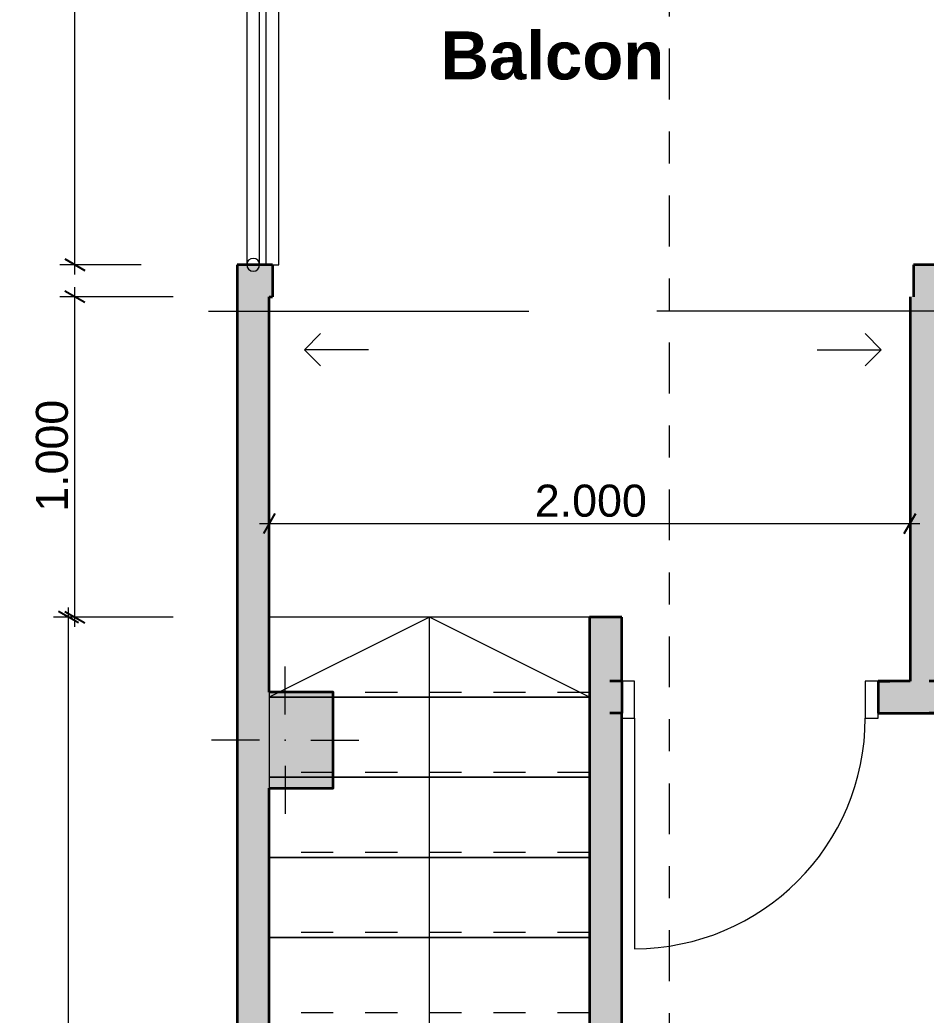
# Model space of a CAD drawing. Header units: metres. Extents: x -2.2 to 9, y -4.4 to 7.9.
# Drawn here: x 0.322 to 3.15, y 1.885 to 4.992 of the extents above; entities that cross this region are included whole.
import ezdxf

# ---------------------------------------------------------------- set-up
doc = ezdxf.new("R2010")
doc.units = ezdxf.units.M
doc.header["$MEASUREMENT"] = 0
for name, pattern in [('Punto & Rayas', [0.335139, 0.15875, -0.088194, 0, -0.088194]), ('Puntos densos', [0.088194, 0, -0.088194]), ('Rayas Pequeñas', [0.141111, 0.070556, -0.070556])]:
    doc.linetypes.add(name, pattern=pattern)
for name, color, linetype in [('Marcador - Secciones', 7, 'Continuous'), ('Nuevo_Cotas - General', 7, 'Continuous'), ('Nuevo_Estructura - Carga', 7, 'Continuous'), ('Nuevo_Estructura - Escaleras & Barandillas', 7, 'Continuous'), ('Nuevo_Interior - Escaleras & Barandillas', 7, 'Continuous'), ('Nuevo_Puertas ARCHICAD', 7, 'Continuous')]:
    doc.layers.add(name, color=color, linetype=linetype)
for name, color, linetype, lineweight, true_color in [('Marcador - Secciones_Pluma_Nº__85', 7, 'Continuous', 20, 0x80c2ff), ('Nuevo_Cotas - General_Pluma_Nº__45', 7, 'Continuous', 25, 0x40a5ff), ('Nuevo_Cotas - General_Pluma_Nº__85', 7, 'Continuous', 20, 0x80c2ff), ('Nuevo_Estructura - Carga_Pluma_Nº__160', 7, 'Continuous', 20, 0xb4a35c), ('Nuevo_Estructura - Carga_Pluma_Nº__28', 7, 'Continuous', 35, 0xa80f02), ('Nuevo_Estructura - Escaleras & Barandillas_Pluma_Nº__91', 171, 'Continuous', 13, 0xaaaaff), ('Nuevo_Notas - Textos_Pluma_Nº__86', 7, 'Continuous', 20, 0x5555ff), ('Nuevo_Puertas ARCHICAD_Pluma_Nº__23', 7, 'Continuous', 20, 0xff6600), ('Nuevo_Puertas ARCHICAD_Pluma_Nº__3', 7, 'Continuous', 18, 0xff6600)]:
    doc.layers.add(name, color=color, linetype=linetype, lineweight=lineweight, true_color=true_color)
for name, color, linetype, lineweight in [('Nuevo_Cotas - General_Pluma_Nº__46', 5, 'Continuous', 25), ('Nuevo_Estructura - Carga_Pluma_Nº__20', 1, 'Continuous', 0), ('Nuevo_Estructura - Carga_Pluma_Nº__27', 7, 'Continuous', 35), ('Nuevo_Estructura - Escaleras & Barandillas_Pluma_Nº__11', 171, 'Continuous', 18), ('Nuevo_Interior - Escaleras & Barandillas_Pluma_Nº__11', 171, 'Continuous', 18), ('Nuevo_Puertas ARCHICAD_Pluma_Nº__141', 7, 'Continuous', 20), ('Nuevo_Puertas ARCHICAD_Pluma_Nº__27', 7, 'Continuous', 35)]:
    doc.layers.add(name, color=color, linetype=linetype, lineweight=lineweight)
doc.styles.add('Estilo_Generado_1', font='')
doc.styles.add('Estilo_Generado_2', font='')
doc.styles.get('Estilo_Generado_1').set_extended_font_data('Arial')
doc.styles.get('Estilo_Generado_2').set_extended_font_data('Arial', bold=True)
doc.dimstyles.new('Estilo_Generado__1', dxfattribs={"dimtxt": 0.1, "dimasz": 0.0475, "dimexe": 0.18, "dimexo": 0.3, "dimgap": 0.09, "dimtad": 1, "dimdec": 3, "dimzin": 0, "dimdsep": 46, "dimtxsty": 'Estilo_Generado_1', "dimblk": 'ARROWHEAD_2', "dimblk1": 'ARROWHEAD_2', "dimblk2": 'ARROWHEAD_2', "dimcen": 0.09, "dimclrd": 256, "dimclre": 256, "dimclrt": 5, "dimadec": 0, "dimazin": 0, "dimtfac": 1, "dimtdec": 4, "dimtmove": 0, "dimatfit": 3, "dimfxl": 1, "dimtolj": 1, "dimtzin": 0, "dimarcsym": 0})
doc.dimstyles.new('Estilo_Generado__2', dxfattribs={"dimtxt": 0.1, "dimasz": 0.0475, "dimexe": 0.18, "dimexo": 0.3, "dimgap": 0.09, "dimtad": 1, "dimtih": 1, "dimtoh": 1, "dimdec": 3, "dimzin": 0, "dimdsep": 46, "dimtxsty": 'Estilo_Generado_1', "dimblk": 'ARROWHEAD_2', "dimblk1": 'ARROWHEAD_2', "dimblk2": 'ARROWHEAD_2', "dimcen": 0.09, "dimclrd": 256, "dimclre": 256, "dimclrt": 5, "dimadec": 0, "dimazin": 0, "dimtfac": 1, "dimtdec": 4, "dimtmove": 0, "dimatfit": 3, "dimfxl": 1, "dimtolj": 1, "dimtzin": 0, "dimarcsym": 0})

# ---------------------------------------------------------------- blocks, each defined once
blk = doc.blocks.new('Puerta Doble Corredera Exterior 24')
at = {"layer": 'Nuevo_Puertas ARCHICAD_Pluma_Nº__141', "color": 7, "linetype": 'Continuous', "lineweight": 20}
for p, q in [((-0.9, 0.265), (-0.85, 0.315)), ((0.9, 0.265), (0.85, 0.315)), ((-0.7, 0.265), (-0.9, 0.265)), ((-0.9, 0.265), (-0.85, 0.215)), ((0.7, 0.265), (0.9, 0.265)), ((0.9, 0.265), (0.85, 0.215))]:
    blk.add_line(p, q, dxfattribs=at)
at = {"layer": 'Nuevo_Puertas ARCHICAD_Pluma_Nº__27', "color": 7, "linetype": 'Continuous', "lineweight": 35}
for p, q in [((-1, 0), (-1, 0.1)), ((1, 0), (1, 0.1))]:
    blk.add_line(p, q, dxfattribs=at)
at = {"layer": 'Nuevo_Puertas ARCHICAD_Pluma_Nº__3', "color": 30, "linetype": 'Continuous', "lineweight": 18, "true_color": 0xff6600}
for p, q in [((-1.2, 0.145), (-0.2, 0.145)), ((1.2, 0.145), (0.2, 0.145))]:
    blk.add_line(p, q, dxfattribs=at)
blk = doc.blocks.new('Muro_1', base_point=(4.9777, 4.2275))
at = {"layer": 'Nuevo_Estructura - Carga_Pluma_Nº__160', "linetype": 'Continuous', "lineweight": 0, "true_color": 0x5a512e}
for points in [[(1, 4.1275), (1.1, 4.1275), (1, 4.2275)], [(1.1, 4.2275), (1, 4.2275), (1.1, 4.1275)], [(1.1, 4.1275), (1.1102, 4.1275), (1.1102, 4.2275), (1.1, 4.2275)], [(3.1102, 4.2275), (3.1102, 4.1275), (4.9521, 4.1275), (4.769, 4.2275)], [(4.769, 4.2275), (4.9521, 4.1275), (4.9777, 4.2275)], [(4.9521, 4.1275), (5.1608, 4.1275), (4.9777, 4.2275)]]:
    blk.add_hatch(color=59, dxfattribs=at).paths.add_polyline_path(points)
at = {"layer": 'Nuevo_Estructura - Carga_Pluma_Nº__27', "color": 7, "linetype": 'Continuous', "lineweight": 35}
for p, q in [((1.1102, 4.2275), (1.1102, 4.1275)), ((3.1102, 4.2275), (3.1102, 4.1275))]:
    blk.add_line(p, q, dxfattribs=at)
at = {"layer": 'Nuevo_Estructura - Carga_Pluma_Nº__27', "color": 7, "linetype": 'Continuous', "lineweight": 35, "flags": 128}
for points in [[(1, 4.2275), (1, 4.1275)], [(1.1102, 4.2275), (1, 4.2275)], [(4.9777, 4.2275), (3.1102, 4.2275)], [(4.9777, 4.2275), (5.1608, 4.1275)], [(1.1, 4.1275), (1.1102, 4.1275)], [(3.2, 4.1275), (4.9521, 4.1275)]]:
    blk.add_lwpolyline(points, dxfattribs=at)
at = {"layer": 'Nuevo_Puertas ARCHICAD', "color": 21, "linetype": 'Continuous', "lineweight": 18, "true_color": 0xff9955, "rotation": 180}
blk.add_blockref('Puerta Doble Corredera Exterior 24', (2.1102, 4.2275), dxfattribs=at)
blk = doc.blocks.new('Muro_4', base_point=(3.1, 4.2275))
at = {"layer": 'Nuevo_Estructura - Carga_Pluma_Nº__160', "linetype": 'Continuous', "lineweight": 0, "true_color": 0x5a512e}
for points in [[(3.2, 2.9275), (3.2, 4.1275), (3.1, 4.1275), (3.1, 2.9275)], [(3.1, 2.9275), (3.1, 2.8275), (3.2, 2.9275)], [(3.1969, 2.9244), (3.1, 2.8275), (3.1969, 2.8275)]]:
    blk.add_hatch(color=59, dxfattribs=at).paths.add_polyline_path(points)
at = {"layer": 'Nuevo_Estructura - Carga_Pluma_Nº__27', "color": 7, "linetype": 'Continuous', "lineweight": 35, "flags": 128}
for points in [[(3.1, 4.1275), (3.1, 2.9275)], [(3.2, 2.9275), (3.2, 4.1275)]]:
    blk.add_lwpolyline(points, dxfattribs=at)
blk = doc.blocks.new('Puerta 24')
at = {"layer": 'Nuevo_Puertas ARCHICAD_Pluma_Nº__141', "color": 7, "linetype": 'Continuous', "lineweight": 20}
blk.add_arc((0.31, 0), 0.62, 90, 180, dxfattribs=at)
at = {"layer": 'Nuevo_Puertas ARCHICAD_Pluma_Nº__23', "color": 30, "linetype": 'Continuous', "lineweight": 20, "true_color": 0xff6600}
for p, q in [((-0.31, 0), (-0.35, 0)), ((-0.35, 0), (-0.35, -0.115)), ((-0.31, -0.115), (-0.31, 0)), ((0.35, 0), (0.31, 0)), ((0.31, 0), (0.31, -0.115)), ((0.35, -0.115), (0.35, 0)), ((-0.35, -0.115), (-0.31, -0.115)), ((0.31, -0.115), (0.35, -0.115))]:
    blk.add_line(p, q, dxfattribs=at)
at = {"layer": 'Nuevo_Puertas ARCHICAD_Pluma_Nº__27', "color": 7, "linetype": 'Continuous', "lineweight": 35}
for p, q in [((-0.35, -0.015), (-0.387, -0.015)), ((-0.35, -0.015), (-0.387, -0.015)), ((-0.35, -0.115), (-0.35, -0.015)), ((-0.35, -0.115), (-0.35, -0.015)), ((0.35, -0.115), (0.35, -0.015)), ((0.35, -0.115), (0.35, -0.015)), ((0.35, -0.015), (0.387, -0.015)), ((0.35, -0.015), (0.387, -0.015)), ((-0.35, -0.115), (-0.387, -0.115)), ((-0.35, -0.115), (-0.387, -0.115)), ((0.35, -0.115), (0.387, -0.115)), ((0.35, -0.115), (0.387, -0.115))]:
    blk.add_line(p, q, dxfattribs=at)
at = {"layer": 'Nuevo_Puertas ARCHICAD_Pluma_Nº__3', "color": 30, "linetype": 'Continuous', "lineweight": 18, "true_color": 0xff6600}
blk.add_line((0.31, 0), (0.31, 0.62), dxfattribs=at)
blk = doc.blocks.new('Muro_5', base_point=(3.1, 2.9275))
at = {"layer": 'Nuevo_Estructura - Carga_Pluma_Nº__160', "linetype": 'Continuous', "lineweight": 0, "true_color": 0x5a512e}
blk.add_hatch(color=59, dxfattribs=at).paths.add_polyline_path([(5.4894, 2.9275), (3.8969, 2.9275), (3.8969, 2.8275), (5.2894, 2.8275), (5.2894, 2.8933), (5.4894, 2.8933)])
at = {"layer": 'Nuevo_Estructura - Carga_Pluma_Nº__27', "color": 7, "linetype": 'Continuous', "lineweight": 35}
for p, q in [((3.1969, 2.9275), (3.1599, 2.9275)), ((3.1969, 2.8275), (3.1969, 2.9275)), ((3.8969, 2.9275), (3.9339, 2.9275)), ((3.8969, 2.8275), (3.8969, 2.9275)), ((3.1969, 2.8275), (3.1599, 2.8275)), ((3.8969, 2.8275), (3.9339, 2.8275))]:
    blk.add_line(p, q, dxfattribs=at)
at = {"layer": 'Nuevo_Estructura - Carga_Pluma_Nº__27', "color": 7, "linetype": 'Continuous', "lineweight": 35, "flags": 128}
for points in [[(5.4894, 2.9275), (3.8969, 2.9275)], [(3.1, 2.8275), (3.1969, 2.8275)], [(3.8969, 2.8275), (5.2894, 2.8275)]]:
    blk.add_lwpolyline(points, dxfattribs=at)
at = {"layer": 'Nuevo_Puertas ARCHICAD', "color": 21, "linetype": 'Continuous', "lineweight": 18, "true_color": 0xff9955, "xscale": -1}
blk.add_blockref('Puerta 24', (3.5469, 2.9425), dxfattribs=at)
blk = doc.blocks.new('Muro_6', base_point=(1, -1))
at = {"layer": 'Nuevo_Estructura - Carga_Pluma_Nº__160', "linetype": 'Continuous', "lineweight": 0, "true_color": 0x5a512e}
for points in [[(1, 4.1275), (1, 2.8933), (1.1, 2.8933), (1.1, 4.1275)], [(1.1, 2.5933), (1, 2.5933), (1, -0.7), (1.1, -0.7)]]:
    blk.add_hatch(color=59, dxfattribs=at).paths.add_polyline_path(points)
at = {"layer": 'Nuevo_Estructura - Carga_Pluma_Nº__27', "color": 7, "linetype": 'Continuous', "lineweight": 35, "flags": 128}
for points in [[(1, 4.1275), (1, 2.8933)], [(1.1, 2.8933), (1.1, 4.1275)], [(1, 2.5933), (1, -0.7)], [(1.1, -0.7), (1.1, 2.5933)]]:
    blk.add_lwpolyline(points, dxfattribs=at)
blk = doc.blocks.new('Muro_7', base_point=(2.1, 3.1275))
at = {"layer": 'Nuevo_Estructura - Carga_Pluma_Nº__160', "linetype": 'Continuous', "lineweight": 0, "true_color": 0x5a512e}
blk.add_hatch(color=59, dxfattribs=at).paths.add_polyline_path([(2.1, 3.1275), (2.1, -0.9), (2.2, -0.9), (2.2, 3.1275)])
at = {"layer": 'Nuevo_Estructura - Carga_Pluma_Nº__27', "color": 7, "linetype": 'Continuous', "lineweight": 35, "flags": 128}
for points in [[(2.1, 3.1275), (2.1, -0.9)], [(2.2, 3.1275), (2.1, 3.1275)], [(2.2, 2.9275), (2.2, 3.1275)], [(2.2, -0.9), (2.2, 2.8275)]]:
    blk.add_lwpolyline(points, dxfattribs=at)
blk = doc.blocks.new('Puerta 24_2')
at = {"layer": 'Nuevo_Puertas ARCHICAD_Pluma_Nº__141', "color": 7, "linetype": 'Continuous', "lineweight": 20}
blk.add_arc((0.36, 0), 0.72, 90, 180, dxfattribs=at)
at = {"layer": 'Nuevo_Puertas ARCHICAD_Pluma_Nº__23', "color": 30, "linetype": 'Continuous', "lineweight": 20, "true_color": 0xff6600}
for p, q in [((-0.36, 0), (-0.4, 0)), ((-0.4, 0), (-0.4, -0.115)), ((-0.36, -0.115), (-0.36, 0)), ((0.4, 0), (0.36, 0)), ((0.36, 0), (0.36, -0.115)), ((0.4, -0.115), (0.4, 0)), ((-0.4, -0.115), (-0.36, -0.115)), ((0.36, -0.115), (0.4, -0.115))]:
    blk.add_line(p, q, dxfattribs=at)
at = {"layer": 'Nuevo_Puertas ARCHICAD_Pluma_Nº__27', "color": 7, "linetype": 'Continuous', "lineweight": 35}
for p, q in [((-0.4, -0.015), (-0.437, -0.015)), ((-0.4, -0.015), (-0.437, -0.015)), ((-0.4, -0.115), (-0.4, -0.015)), ((-0.4, -0.115), (-0.4, -0.015)), ((0.4, -0.115), (0.4, -0.015)), ((0.4, -0.115), (0.4, -0.015)), ((0.4, -0.015), (0.437, -0.015)), ((0.4, -0.015), (0.437, -0.015)), ((-0.4, -0.115), (-0.437, -0.115)), ((-0.4, -0.115), (-0.437, -0.115)), ((0.4, -0.115), (0.437, -0.115)), ((0.4, -0.115), (0.437, -0.115))]:
    blk.add_line(p, q, dxfattribs=at)
at = {"layer": 'Nuevo_Puertas ARCHICAD_Pluma_Nº__3', "color": 30, "linetype": 'Continuous', "lineweight": 18, "true_color": 0xff6600}
blk.add_line((0.36, 0), (0.36, 0.72), dxfattribs=at)
blk = doc.blocks.new('Muro_8', base_point=(2.1, 2.9275))
at = {"layer": 'Nuevo_Estructura - Carga_Pluma_Nº__160', "linetype": 'Continuous', "lineweight": 0, "true_color": 0x5a512e}
blk.add_hatch(color=59, dxfattribs=at).paths.add_polyline_path([(3, 2.9275), (3, 2.8275), (3.1, 2.8275), (3.1, 2.9275)])
at = {"layer": 'Nuevo_Estructura - Carga_Pluma_Nº__27', "color": 7, "linetype": 'Continuous', "lineweight": 35}
for p, q in [((2.2, 2.9275), (2.163, 2.9275)), ((2.2, 2.9275), (2.2, 2.8275)), ((3, 2.9275), (3.037, 2.9275)), ((3, 2.9275), (3, 2.8275)), ((2.2, 2.8275), (2.163, 2.8275)), ((3, 2.8275), (3.037, 2.8275))]:
    blk.add_line(p, q, dxfattribs=at)
at = {"layer": 'Nuevo_Estructura - Carga_Pluma_Nº__27', "color": 7, "linetype": 'Continuous', "lineweight": 35, "flags": 128}
for points in [[(3.1, 2.9275), (3, 2.9275)], [(3, 2.8275), (3.1, 2.8275)]]:
    blk.add_lwpolyline(points, dxfattribs=at)
at = {"layer": 'Nuevo_Puertas ARCHICAD', "color": 21, "linetype": 'Continuous', "lineweight": 18, "true_color": 0xff9955, "rotation": 180}
blk.add_blockref('Puerta 24_2', (2.6, 2.8125), dxfattribs=at)
blk = doc.blocks.new('Barandilla_2')
at = {"layer": 'Nuevo_Interior - Escaleras & Barandillas_Pluma_Nº__11', "color": 171, "linetype": 'Continuous', "lineweight": 18}
for p, q in [((1.052, 6.3123), (1.0428, 6.3051)), ((1.052, 6.3123), (1.0428, 6.3051)), ((1.058, 6.3149), (1.052, 6.3123)), ((1.058, 6.3149), (1.052, 6.3123)), ((1.0627, 6.3169), (1.058, 6.3149)), ((1.0627, 6.3169), (1.058, 6.3149)), ((1.0742, 6.3186), (1.0627, 6.3169)), ((1.0742, 6.3186), (1.0627, 6.3169)), ((1.0858, 6.3173), (1.0742, 6.3186)), ((1.0858, 6.3173), (1.0742, 6.3186)), ((1.0955, 6.3136), (1.0858, 6.3173)), ((1.0955, 6.3136), (1.0858, 6.3173)), ((1.1035, 6.3092), (1.0955, 6.3136)), ((1.1035, 6.3092), (1.0955, 6.3136)), ((1.1165, 6.3021), (1.1035, 6.3092)), ((1.1165, 6.3021), (1.1035, 6.3092)), ((1.0313, 6.285), (1.03, 6.2748)), ((1.0313, 6.285), (1.03, 6.2748)), ((1.0358, 6.2958), (1.0313, 6.285)), ((1.0358, 6.2958), (1.0313, 6.285)), ((1.0428, 6.3051), (1.0358, 6.2958)), ((1.0428, 6.3051), (1.0358, 6.2958)), ((1.0708, 6.2759), (1.0716, 6.2769)), ((1.0708, 6.2759), (1.0716, 6.2769)), ((1.0716, 6.2769), (1.0725, 6.2776)), ((1.0716, 6.2769), (1.0725, 6.2776)), ((1.0725, 6.2776), (1.0737, 6.2781)), ((1.0725, 6.2776), (1.0737, 6.2781)), ((1.0737, 6.2781), (1.0749, 6.2783)), ((1.0737, 6.2781), (1.0749, 6.2783)), ((1.0737, 6.2781), (1.0737, 6.2781)), ((1.0737, 6.2781), (1.0737, 6.2781)), ((1.0749, 6.2783), (1.0762, 6.2782)), ((1.0749, 6.2783), (1.0762, 6.2782)), ((1.0762, 6.2782), (1.0785, 6.2772)), ((1.0762, 6.2782), (1.0785, 6.2772)), ((1.0785, 6.2772), (1.0843, 6.2741)), ((1.0785, 6.2772), (1.0843, 6.2741)), ((4.9565, 4.2012), (1.1165, 6.3021)), ((4.9565, 4.2012), (1.1165, 6.3021)), ((1.03, 6.2748), (1.03, 6.2735)), ((1.03, 6.2748), (1.03, 6.2735)), ((1.03, 6.2735), (1.03, 6.2586)), ((1.03, 6.2735), (1.03, 6.2586)), ((1.03, 6.2586), (1.03, 4.2275)), ((1.03, 6.2586), (1.03, 4.2275)), ((1.07, 6.2722), (1.0703, 6.2747)), ((1.07, 6.2722), (1.0703, 6.2747)), ((1.07, 6.2586), (1.07, 6.2722)), ((1.07, 6.2586), (1.07, 6.2722)), ((1.07, 4.2275), (1.07, 6.2586)), ((1.07, 4.2275), (1.07, 6.2586)), ((1.0703, 6.2747), (1.0708, 6.2759)), ((1.0703, 6.2747), (1.0708, 6.2759)), ((1.0843, 6.2741), (1.0973, 6.267)), ((1.0843, 6.2741), (1.0973, 6.267)), ((1.0973, 6.267), (4.9373, 4.1661)), ((1.0973, 6.267), (4.9373, 4.1661)), ((1.1227, 6.2157), (1.118, 6.2137)), ((1.1342, 6.2174), (1.1227, 6.2157)), ((1.1458, 6.2161), (1.1342, 6.2174)), ((1.1555, 6.2124), (1.1458, 6.2161)), ((1.0913, 6.1838), (1.09, 6.1736)), ((1.0958, 6.1946), (1.0913, 6.1838)), ((1.1028, 6.2039), (1.0958, 6.1946)), ((1.112, 6.2111), (1.1028, 6.2039)), ((1.118, 6.2137), (1.112, 6.2111)), ((1.1635, 6.208), (1.1555, 6.2124)), ((1.1765, 6.2008), (1.1635, 6.208)), ((4.9277, 4.1486), (1.1765, 6.2008)), ((1.09, 6.1736), (1.09, 6.1723)), ((1.09, 6.1723), (1.09, 6.1574)), ((1.09, 6.1574), (1.09, 4.2275)), ((1.13, 6.171), (1.1303, 6.1735)), ((1.13, 6.1574), (1.13, 6.171)), ((1.13, 4.2275), (1.13, 6.1574)), ((1.1303, 6.1735), (1.1308, 6.1746)), ((1.1308, 6.1746), (1.1316, 6.1756)), ((1.1316, 6.1756), (1.1325, 6.1764)), ((1.1325, 6.1764), (1.1337, 6.1769)), ((1.1337, 6.1769), (1.1349, 6.1771)), ((1.1337, 6.1769), (1.1337, 6.1769)), ((1.1349, 6.1771), (1.1362, 6.1769)), ((1.1362, 6.1769), (1.1385, 6.176)), ((1.1385, 6.176), (1.1443, 6.1729)), ((1.1443, 6.1729), (1.1573, 6.1658)), ((1.1573, 6.1658), (4.9085, 4.1135)), ((1.03, 4.2275), (1.07, 4.2275)), ((1.03, 4.2275), (1.07, 4.2275)), ((1.09, 4.2275), (1.13, 4.2275)), ((4.9373, 4.1661), (4.9565, 4.2012)), ((4.9373, 4.1661), (4.9565, 4.2012)), ((4.9085, 4.1135), (4.9277, 4.1486))]:
    blk.add_line(p, q, dxfattribs=at)
at = {"layer": 'Nuevo_Interior - Escaleras & Barandillas_Pluma_Nº__11', "color": 171, "linetype": 'Continuous', "lineweight": 18, "flags": 128}
for points in [[(1.07, 6.3157, 1), (1.03, 6.3157, 1)], [(1.07, 6.2275, 1), (1.03, 6.2275, 1)], [(1.9177, 5.8181, 1), (1.9369, 5.8532, 1)], [(2.795, 5.3382, 1), (2.8142, 5.3733, 1)], [(1.07, 5.2275, 1), (1.03, 5.2275, 1)], [(3.6723, 4.8582, 1), (3.6915, 4.8933, 1)], [(4.5496, 4.3782, 1), (4.5688, 4.4133, 1)], [(1.07, 4.2275, 1), (1.03, 4.2275, 1)], [(4.9373, 4.1661, 1), (4.9565, 4.2012, 1)]]:
    blk.add_lwpolyline(points, format="xyb", close=True, dxfattribs=at)
blk = doc.blocks.new('*D24')
at = {"layer": 'Nuevo_Cotas - General_Pluma_Nº__45', "color": 161, "linetype": 'Continuous', "lineweight": 25, "true_color": 0x40a5ff}
for p, q in [((0.5244, 4.1095), (0.4619, 4.1456)), ((0.4619, 3.1456), (0.5244, 3.1095))]:
    blk.add_line(p, q, dxfattribs=at)
at = {"layer": 'Nuevo_Cotas - General_Pluma_Nº__85', "color": 151, "linetype": 'Continuous', "lineweight": 20, "true_color": 0x80c2ff}
for p, q in [((0.4932, 4.1275), (0.4932, 4.1581)), ((0.8, 4.1275), (0.4463, 4.1275)), ((0.4932, 3.1275), (0.4932, 4.1275)), ((0.8, 3.1275), (0.4463, 3.1275)), ((0.4932, 3.097), (0.4932, 3.1275))]:
    blk.add_line(p, q, dxfattribs=at)
at = {"layer": 'Nuevo_Cotas - General_Pluma_Nº__46', "color": 5, "lineweight": 25, "insert": (0.4732, 3.4565), "char_height": 0.1, "attachment_point": 7, "rotation": 90, "style": 'Estilo_Generado_1'}
blk.add_mtext('\\A1;{\\pql;\\fArial|b0|i0|c0|p34;1.000}', dxfattribs=at)
blk = doc.blocks.new('ARROWHEAD_2')
at = {"color": 0, "linetype": 'Continuous', "lineweight": 0}
for p, q in [((-0.378, -0.655), (0.378, 0.655)), ((0, 0), (-1, 0))]:
    blk.add_line(p, q, dxfattribs=at)
blk = doc.blocks.new('*D34')
at = {"layer": 'Nuevo_Cotas - General_Pluma_Nº__45', "color": 161, "linetype": 'Continuous', "lineweight": 25, "true_color": 0x40a5ff}
for p, q in [((0.5244, 6.382), (0.4619, 6.418)), ((0.4619, 4.2456), (0.5244, 4.2095))]:
    blk.add_line(p, q, dxfattribs=at)
at = {"layer": 'Nuevo_Cotas - General_Pluma_Nº__85', "color": 151, "linetype": 'Continuous', "lineweight": 20, "true_color": 0x80c2ff}
for p, q in [((0.4932, 6.4), (0.4932, 6.4306)), ((0.7, 6.4), (0.4463, 6.4)), ((0.4932, 4.2275), (0.4932, 6.4)), ((0.7, 4.2275), (0.4463, 4.2275)), ((0.4932, 4.197), (0.4932, 4.2275))]:
    blk.add_line(p, q, dxfattribs=at)
at = {"layer": 'Nuevo_Cotas - General_Pluma_Nº__46', "color": 5, "lineweight": 25, "insert": (0.4732, 5.1428), "char_height": 0.1, "attachment_point": 7, "rotation": 90, "style": 'Estilo_Generado_1'}
blk.add_mtext('\\A1;{\\pql;\\fArial|b0|i0|c0|p34;2.172}', dxfattribs=at)
blk = doc.blocks.new('*D35')
at = {"layer": 'Nuevo_Cotas - General_Pluma_Nº__45', "color": 161, "linetype": 'Continuous', "lineweight": 25, "true_color": 0x40a5ff}
for p, q in [((1.118, 3.451), (1.082, 3.3885)), ((3.082, 3.3885), (3.118, 3.451))]:
    blk.add_line(p, q, dxfattribs=at)
at = {"layer": 'Nuevo_Cotas - General_Pluma_Nº__85', "color": 151, "linetype": 'Continuous', "lineweight": 20, "true_color": 0x80c2ff}
for p, q in [((1.1, 3.2025), (1.1, 3.4667)), ((3.1, 3.2275), (3.1, 3.4667)), ((1.0694, 3.4198), (1.1, 3.4198)), ((1.1, 3.4198), (3.1, 3.4198)), ((3.1, 3.4198), (3.1306, 3.4198))]:
    blk.add_line(p, q, dxfattribs=at)
at = {"layer": 'Nuevo_Cotas - General_Pluma_Nº__46', "color": 5, "lineweight": 25, "insert": (1.929, 3.4398), "char_height": 0.1, "attachment_point": 7, "style": 'Estilo_Generado_1'}
blk.add_mtext('\\A1;{\\pql;\\fArial|b0|i0|c0|p34;2.000}', dxfattribs=at)
blk = doc.blocks.new('*D37')
at = {"layer": 'Nuevo_Cotas - General_Pluma_Nº__45', "color": 161, "linetype": 'Continuous', "lineweight": 25, "true_color": 0x40a5ff}
for p, q in [((0.5045, 3.1095), (0.442, 3.1456)), ((0.442, -0.882), (0.5045, -0.918))]:
    blk.add_line(p, q, dxfattribs=at)
at = {"layer": 'Nuevo_Cotas - General_Pluma_Nº__85', "color": 151, "linetype": 'Continuous', "lineweight": 20, "true_color": 0x80c2ff}
for p, q in [((0.4733, 3.1275), (0.4733, 3.1581)), ((0.8, 3.1275), (0.4264, 3.1275)), ((0.4733, -0.9), (0.4733, 3.1275)), ((0.8, -0.9), (0.4264, -0.9)), ((0.4733, -0.9306), (0.4733, -0.9))]:
    blk.add_line(p, q, dxfattribs=at)
at = {"layer": 'Nuevo_Cotas - General_Pluma_Nº__46', "color": 5, "lineweight": 25, "insert": (0.4533, 0.9428), "char_height": 0.1, "attachment_point": 7, "rotation": 90, "style": 'Estilo_Generado_1'}
blk.add_mtext('\\A1;{\\pql;\\fArial|b0|i0|c0|p34;4.028}', dxfattribs=at)
blk = doc.blocks.new('*D38')
at = {"layer": 'Nuevo_Cotas - General_Pluma_Nº__45', "color": 161, "linetype": 'Continuous', "lineweight": 25, "true_color": 0x40a5ff}
for p, q in [((1.0967, 6.5394), (1.0351, 6.5018)), ((5.0127, 4.3294), (5.0744, 4.3669))]:
    blk.add_line(p, q, dxfattribs=at)
at = {"layer": 'Nuevo_Cotas - General_Pluma_Nº__85', "color": 151, "linetype": 'Continuous', "lineweight": 20, "true_color": 0x80c2ff}
for p, q in [((1.0434, 6.4795), (1.0884, 6.5618)), ((1.0391, 6.5353), (1.0659, 6.5206)), ((1.0659, 6.5206), (5.0436, 4.3481)), ((5.0211, 4.307), (5.066, 4.3893)), ((5.0436, 4.3481), (5.0704, 4.3335))]:
    blk.add_line(p, q, dxfattribs=at)
at = {"layer": 'Nuevo_Cotas - General_Pluma_Nº__46', "color": 5, "lineweight": 25, "insert": (2.9143, 5.5339), "char_height": 0.1, "attachment_point": 7, "rotation": 331.358, "style": 'Estilo_Generado_1'}
blk.add_mtext('\\A1;{\\pql;\\fArial|b0|i0|c0|p34;4.532}', dxfattribs=at)
blk = doc.blocks.new('Plano de Corte_2', base_point=(2.3482, 7.3461))
at = {"layer": 'Marcador - Secciones_Pluma_Nº__85', "color": 151, "linetype": 'Punto & Rayas', "lineweight": 20, "true_color": 0x80c2ff}
blk.add_line((2.3482, 7.1961), (2.3482, -3.6998), dxfattribs=at)
blk = doc.blocks.new('Escalera_1')
at = {"layer": 'Nuevo_Estructura - Escaleras & Barandillas_Pluma_Nº__11', "color": 171, "linetype": 'Continuous', "lineweight": 18}
for p, q in [((2.1, 3.1275), (1.1, 3.1275)), ((1.1, 3.1275), (1.1, 2.8775)), ((1.6, 3.1275), (1.1, 2.8775)), ((1.6, 2.8775), (1.6, 3.1275)), ((2.1, 2.8775), (1.6, 3.1275)), ((2.1, 2.8775), (2.1, 3.1275)), ((2.1, 2.8775), (1.1, 2.8775)), ((1.1, 2.8775), (1.1, 2.6275)), ((1.1, 2.8775), (2.1, 2.8775)), ((1.6, 0.1275), (1.6, 2.8775)), ((2.1, 2.6275), (2.1, 2.8775)), ((2.1, 2.6275), (1.1, 2.6275)), ((1.1, 2.6275), (1.1, 2.3775)), ((1.1, 2.6275), (2.1, 2.6275)), ((2.1, 2.3775), (2.1, 2.6275)), ((2.1, 2.3775), (1.1, 2.3775)), ((1.1, 2.3775), (1.1, 2.1275)), ((1.1, 2.3775), (2.1, 2.3775)), ((2.1, 2.1275), (2.1, 2.3775)), ((2.1, 2.1275), (1.1, 2.1275)), ((1.1, 2.1275), (1.1, 1.8775)), ((1.1, 2.1275), (2.1, 2.1275)), ((2.1, 1.8775), (2.1, 2.1275))]:
    blk.add_line(p, q, dxfattribs=at)
at = {"layer": 'Nuevo_Estructura - Escaleras & Barandillas_Pluma_Nº__91', "color": 161, "linetype": 'Continuous', "lineweight": 13, "true_color": 0xaaaaff}
for p, q in [((2.1, 3.1275), (1.1, 3.1275)), ((1.1, 3.1275), (1.1, 0.1275)), ((2.1, 0.1275), (2.1, 3.1275))]:
    blk.add_line(p, q, dxfattribs=at)
at = {"layer": 'Nuevo_Estructura - Escaleras & Barandillas_Pluma_Nº__91', "color": 161, "linetype": 'Rayas Pequeñas', "lineweight": 13, "true_color": 0xaaaaff}
for p, q in [((2.1, 2.8925), (1.1, 2.8925)), ((2.1, 2.6425), (1.1, 2.6425)), ((2.1, 2.3925), (1.1, 2.3925)), ((2.1, 2.1425), (1.1, 2.1425)), ((2.1, 1.8925), (1.1, 1.8925))]:
    blk.add_line(p, q, dxfattribs=at)
blk = doc.blocks.new('Pilar_5', base_point=(1.15, 2.7433))
at = {"layer": 'Nuevo_Estructura - Carga_Pluma_Nº__160', "linetype": 'Continuous', "lineweight": 0, "true_color": 0x5a512e}
for points in [[(1, 2.5933), (1.1, 2.5933), (1.1, 2.8933), (1, 2.8933)], [(1.3, 2.8933), (1.1, 2.8933), (1.1, 2.5933), (1.3, 2.5933)]]:
    blk.add_hatch(color=59, dxfattribs=at).paths.add_polyline_path(points)
at = {"layer": 'Nuevo_Estructura - Carga_Pluma_Nº__20', "color": 1, "linetype": 'Continuous', "lineweight": 0}
for p, q in [((1.15, 2.8233), (1.15, 2.9733)), ((1.07, 2.7433), (0.92, 2.7433)), ((1.23, 2.7433), (1.38, 2.7433)), ((1.15, 2.6633), (1.15, 2.5133))]:
    blk.add_line(p, q, dxfattribs=at)
blk.add_point((1.15, 2.7433), dxfattribs=at)
at = {"layer": 'Nuevo_Estructura - Carga_Pluma_Nº__28', "color": 14, "linetype": 'Continuous', "lineweight": 35, "true_color": 0xa80f02, "flags": 128}
for points in [[(1, 2.8933), (1, 2.5933)], [(1.1, 2.5933), (1.3, 2.5933), (1.3, 2.8933), (1.1, 2.8933)]]:
    blk.add_lwpolyline(points, dxfattribs=at)

msp = doc.modelspace()

# ---------------------------------------------------------------- block references
at = {"layer": 'Marcador - Secciones', "color": 151, "lineweight": 20, "true_color": 0x80c2ff}
msp.add_blockref('Plano de Corte_2', (2.3482, 7.3461), dxfattribs=at)
at = {"layer": 'Nuevo_Estructura - Carga', "color": 7, "lineweight": 35}
for name, p in [('Muro_1', (4.9777, 4.2275)), ('Muro_6', (1, -1)), ('Muro_4', (3.1, 4.2275)), ('Muro_5', (3.1, 2.9275)), ('Muro_7', (2.1, 3.1275)), ('Muro_8', (2.1, 2.9275))]:
    msp.add_blockref(name, p, dxfattribs=at)
at = {"layer": 'Nuevo_Estructura - Carga', "color": 14, "lineweight": 35, "true_color": 0xa80f02}
msp.add_blockref('Pilar_5', (1.15, 2.7433), dxfattribs=at)
at = {"layer": 'Nuevo_Estructura - Escaleras & Barandillas', "color": 8, "linetype": 'Puntos densos', "lineweight": 15}
msp.add_blockref('Escalera_1', (0, 0), dxfattribs=at)
at = {"layer": 'Nuevo_Interior - Escaleras & Barandillas', "color": 7, "linetype": 'Continuous', "lineweight": 13}
msp.add_blockref('Barandilla_2', (0, 0), dxfattribs=at)

# ---------------------------------------------------------------- texts
at = {"layer": 'Nuevo_Notas - Textos_Pluma_Nº__86', "color": 173, "linetype": 'Continuous', "lineweight": 20, "true_color": 0x5555ff, "insert": (1.9838, 4.9561), "char_height": 0.15, "attachment_point": 2, "style": 'Estilo_Generado_2'}
msp.add_mtext('\\A1;{\\pqc;\\fArial|b1|i0|c0|p34;Balcon}', dxfattribs=at)

# ---------------------------------------------------------------- dimensions: what is measured, and where the dimension line sits
at = {"layer": 'Nuevo_Cotas - General', "color": 151, "linetype": 'Continuous', "lineweight": 20, "true_color": 0x80c2ff}
for base, p1, p2, angle, picture, middle, turn in [((5.0436, 4.3481), (1, 6.4), (4.9777, 4.2275), 331.358, '*D38', (3.0857, 5.4972), 331.358), ((0.49317, 6.4), (1, 4.22752), (1, 6.4), 90, '*D34', (0.42317, 5.31079), 90), ((0.4932, 4.1275), (1.1, 3.1275), (1.1, 4.1275), 90, '*D24', (0.4232, 3.6245), 90), ((0.47327, 3.12752), (1.1, -0.9), (1.1, 3.12752), 90, '*D37', (0.40327, 1.11079), 90)]:
    dim = msp.add_linear_dim(base=base, p1=p1, p2=p2, angle=angle, dimstyle='Estilo_Generado__1', dxfattribs=at)
    dim.commit()
    dim.dimension.update_dxf_attribs({"geometry": picture, "text_midpoint": middle, "dimtype": 160, "text_rotation": turn})
dim = msp.add_linear_dim(base=(3.1, 3.4198), p1=(1.1, 2.9025), p2=(3.1, 2.9275), dimstyle='Estilo_Generado__2', dxfattribs=at)
dim.commit()
dim.dimension.update_dxf_attribs({"geometry": '*D35', "text_midpoint": (2.097, 3.4898), "dimtype": 160})

doc.saveas('drawing.dxf')
